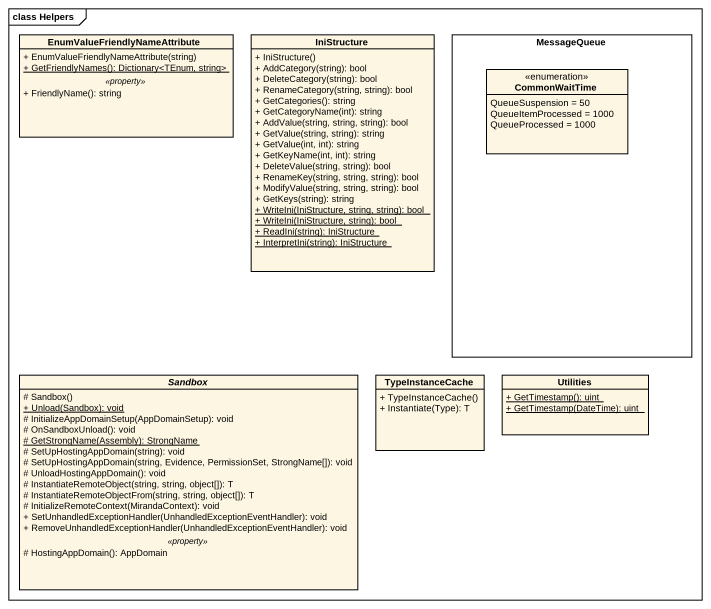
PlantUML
@startuml
mainframe class Helpers
hide circle
hide empty members
skinparam classAttributeIconSize 0
class "EnumValueFriendlyNameAttribute" as EnumValueFriendlyNameAttribu {
  + EnumValueFriendlyNameAttribute(string)
  {static} + GetFriendlyNames(): Dictionary<TEnum, string>
  .. <<property>> ..
  + FriendlyName(): string
}
class IniStructure {
  + IniStructure()
  + AddCategory(string): bool
  + DeleteCategory(string): bool
  + RenameCategory(string, string): bool
  + GetCategories(): string
  + GetCategoryName(int): string
  + AddValue(string, string, string): bool
  + GetValue(string, string): string
  + GetValue(int, int): string
  + GetKeyName(int, int): string
  + DeleteValue(string, string): bool
  + RenameKey(string, string, string): bool
  + ModifyValue(string, string, string): bool
  + GetKeys(string): string
  {static} + WriteIni(IniStructure, string, string): bool
  {static} + WriteIni(IniStructure, string): bool
  {static} + ReadIni(string): IniStructure
  {static} + InterpretIni(string): IniStructure
}
rectangle MessageQueue {
  enum CommonWaitTime {
    QueueSuspension = 50
    QueueItemProcessed = 1000
    QueueProcessed = 1000
  }
}
abstract class Sandbox {
  # Sandbox()
  {static} + Unload(Sandbox): void
  # InitializeAppDomainSetup(AppDomainSetup): void
  # OnSandboxUnload(): void
  {static} # GetStrongName(Assembly): StrongName
  # SetUpHostingAppDomain(string): void
  # SetUpHostingAppDomain(string, Evidence, PermissionSet, StrongName[]): void
  # UnloadHostingAppDomain(): void
  # InstantiateRemoteObject(string, string, object[]): T
  # InstantiateRemoteObjectFrom(string, string, object[]): T
  # InitializeRemoteContext(MirandaContext): void
  + SetUnhandledExceptionHandler(UnhandledExceptionEventHandler): void
  + RemoveUnhandledExceptionHandler(UnhandledExceptionEventHandler): void
  .. <<property>> ..
  # HostingAppDomain(): AppDomain
}
class TypeInstanceCache {
  + TypeInstanceCache()
  + Instantiate(Type): T
}
class Utilities {
  {static} + GetTimestamp(): uint
  {static} + GetTimestamp(DateTime): uint
}
@enduml
